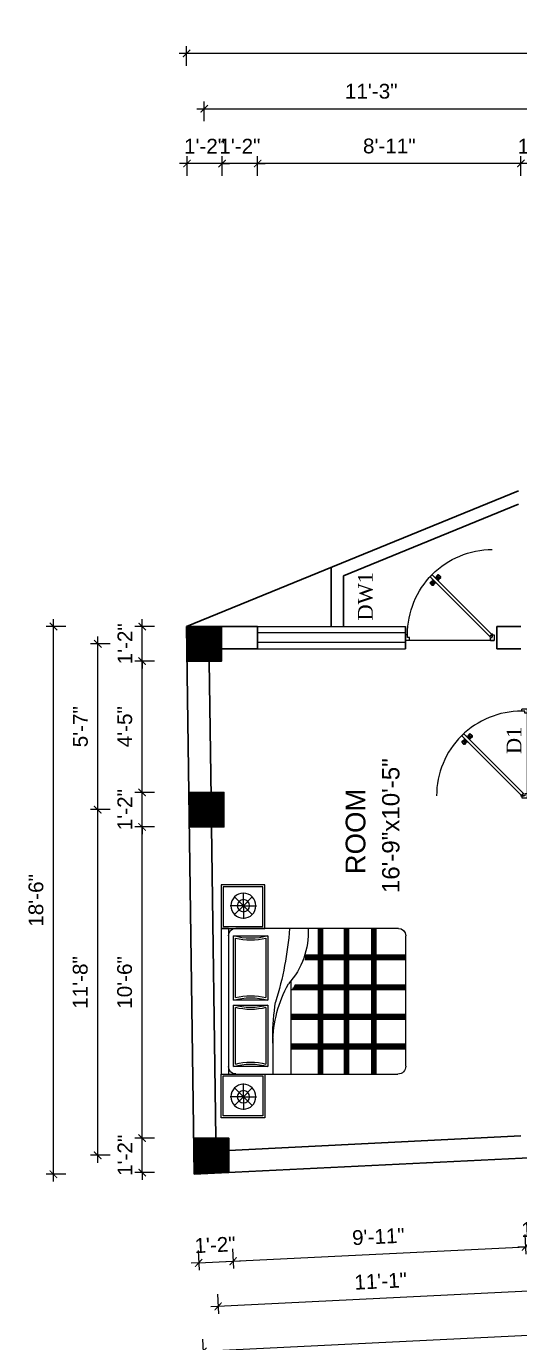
# Model space of a CAD drawing. Header units: inches. Extents: x -4737 to 13205, y 2479 to 13285.
# Drawn here: x -4737 to -4537, y 11183 to 11717 of the extents above; entities that cross this region are included whole.
import ezdxf

# ---------------------------------------------------------------- set-up
doc = ezdxf.new("R2010")
doc.units = ezdxf.units.IN
doc.header["$MEASUREMENT"] = 0
for name, color, linetype, lineweight in [('A-FURN', 9, 'Continuous', 5), ('hatch-.09', 8, 'Continuous', 9), ('Label', 7, 'Continuous', 13), ('ns_DIMS', 1, 'Continuous', 0), ('ns_TEXT', 7, 'Continuous', 13), ('PUERTAS', 7, 'Continuous', 9), ('Text', 7, 'Continuous', 13), ('WALL', 12, 'Continuous', 30), ('wall2', 1, 'Continuous', 15), ('windoow', 4, 'Continuous', 5)]:
    doc.layers.add(name, color=color, linetype=linetype, lineweight=lineweight)
doc.layers.add('furniture', color=253, linetype='Continuous')
doc.styles.add('arial 1000', font='arial.ttf')
doc.styles.add('dim', font='arial.ttf', dxfattribs={"height": 7})
doc.styles.get("Standard").update_dxf_attribs({"font": 'arial.ttf'})
doc.dimstyles.new("1-8'", dxfattribs={"dimtxt": 6, "dimasz": 3, "dimexe": 3, "dimexo": 6, "dimgap": 4, "dimtad": 1, "dimdec": 0, "dimzin": 0, "dimdsep": 46, "dimlunit": 4, "dimtxsty": 'arial 1000', "dimblk": 'ARCHTICK', "dimcen": 8, "dimdle": 3, "dimclrt": 7, "dimazin": 0, "dimtfac": 1, "dimtdec": 0, "dimtix": 1, "dimtmove": 2, "dimatfit": 3, "dimfxl": 5, "dimfxlon": 1, "dimarcsym": 0})

# ---------------------------------------------------------------- blocks, each defined once
blk = doc.blocks.new('3ft')
at = {"layer": 'PUERTAS', "color": 2}
for p, q in [((1.01, 2.52), (25.23, 26.74)), ((26.05, 25.92), (25.23, 26.74)), ((26.05, 25.92), (1.77, 1.64)), ((21.99, 26.11), (21.98, 26.13)), ((25.42, 22.68), (25.43, 22.67)), ((0, 2.4), (0, 0)), ((0.72, 2.4), (0, 2.4)), ((1.6, 0), (0, 0)), ((0.72, 1.52), (0.72, 2.44)), ((0.8, 1.52), (0.72, 1.52)), ((0.8, 1.52), (0.8, 2.41)), ((0.8, 1.2), (0.8, 1.52)), ((1.6, 1.2), (0.8, 1.2)), ((1.57, 1.84), (0.94, 2.47)), ((1.63, 1.89), (0.97, 2.55)), ((1.63, 1.89), (1.57, 1.84)), ((1.77, 1.64), (1.57, 1.84)), ((1.6, 0), (1.6, 1.2)), ((34.4, 0), (34.4, 1.2)), ((34.4, 1.2), (35.2, 1.2)), ((34.4, 0), (36, 0)), ((35.2, 1.2), (35.2, 2.4)), ((35.2, 2.4), (36, 2.4)), ((36, 0), (36, 2.4))]:
    blk.add_line(p, q, dxfattribs=at)
at = {"layer": 'PUERTAS', "color": 1}
for p, q in [((22.58, 26.7), (22.14, 26.26)), ((22.67, 26.73), (22.17, 26.23)), ((22.61, 26.67), (22.58, 26.7)), ((23.45, 25.91), (22.79, 26.73)), ((21.67, 25.73), (22.17, 26.23)), ((22.49, 24.95), (21.67, 25.61)), ((21.7, 25.82), (22.14, 26.26)), ((21.73, 25.79), (21.7, 25.82)), ((22.6, 24.96), (23.02, 25.38)), ((22.61, 24.25), (22.92, 24.72)), ((22.62, 24.13), (22.61, 24.14)), ((22.7, 25.07), (22.71, 25.06)), ((22.82, 25.06), (23.08, 25.32)), ((22.94, 24.95), (22.83, 25.07)), ((22.92, 24.72), (22.92, 24.72)), ((22.93, 24.94), (23.19, 25.21)), ((22.93, 24.84), (22.93, 24.83)), ((23.44, 25.81), (23.02, 25.38)), ((23.34, 25.58), (23.08, 25.32)), ((23.46, 25.47), (23.19, 25.21)), ((23.33, 25.7), (23.34, 25.69)), ((23.45, 25.46), (23.33, 25.57)), ((23.44, 23.31), (23.45, 23.3)), ((23.56, 23.3), (24.03, 23.61)), ((23.57, 25.47), (23.57, 25.47)), ((24.15, 25.79), (23.68, 25.48)), ((23.68, 25.48), (23.68, 25.48)), ((24.03, 23.61), (24.03, 23.62)), ((24.14, 23.62), (24.14, 23.62)), ((24.25, 23.62), (24.51, 23.89)), ((24.27, 25.78), (24.26, 25.79)), ((24.26, 23.29), (24.69, 23.71)), ((24.26, 23.63), (24.37, 23.52)), ((24.26, 23.18), (24.92, 22.37)), ((24.37, 23.52), (24.63, 23.77)), ((24.37, 23.4), (24.37, 23.4)), ((24.78, 24.15), (24.51, 23.89)), ((24.89, 24.03), (24.63, 23.77)), ((25.11, 24.14), (24.69, 23.71)), ((24.77, 24.14), (24.88, 24.03)), ((24.79, 24.38), (24.78, 24.37)), ((24.78, 24.26), (24.78, 24.26)), ((25.1, 24.84), (24.79, 24.38)), ((25, 24.03), (25, 24.03)), ((25.04, 22.36), (25.54, 22.86)), ((25.09, 24.96), (25.1, 24.95)), ((25.1, 22.42), (25.13, 22.39)), ((25.13, 22.39), (25.57, 22.83)), ((25.22, 24.14), (26.03, 23.48)), ((26.04, 23.37), (25.54, 22.86)), ((26.01, 23.27), (25.57, 22.83)), ((25.98, 23.3), (26.01, 23.27))]:
    blk.add_line(p, q, dxfattribs=at)
at = {"layer": 'PUERTAS', "color": 8}
for p, q in [((23.41, 25.77), (22.65, 26.71)), ((23.46, 25.83), (22.72, 26.75)), ((22.57, 24.94), (21.65, 25.68)), ((22.63, 24.99), (21.69, 25.75)), ((22.74, 25.1), (21.84, 25.9)), ((22.13, 26.28), (21.98, 26.13)), ((22.88, 25.24), (22.01, 26.06)), ((22.13, 26.28), (22.27, 26.42)), ((22.29, 26.41), (22.27, 26.42)), ((23.16, 25.52), (22.34, 26.39)), ((23.3, 25.66), (22.5, 26.56)), ((22.69, 24.32), (23.02, 24.83)), ((22.95, 24.96), (22.84, 25.07)), ((22.98, 24.99), (22.86, 25.1)), ((23.03, 25.04), (22.91, 25.15)), ((22.91, 24.53), (23.1, 24.91)), ((23.11, 25.12), (22.99, 25.23)), ((23.13, 24.76), (23.18, 24.99)), ((23.28, 25.3), (23.17, 25.41)), ((23.36, 25.37), (23.25, 25.49)), ((23.31, 24.94), (23.28, 25.08)), ((23.41, 25.43), (23.3, 25.54)), ((23.46, 25.09), (23.32, 25.13)), ((23.44, 25.45), (23.33, 25.56)), ((23.64, 25.27), (23.41, 25.22)), ((23.87, 25.49), (23.49, 25.3)), ((24.08, 25.71), (23.57, 25.38)), ((23.63, 23.38), (24.14, 23.72)), ((23.84, 23.6), (24.22, 23.79)), ((24.07, 23.82), (24.3, 23.88)), ((24.25, 24), (24.39, 23.97)), ((24.25, 23.26), (24.99, 22.34)), ((24.27, 23.64), (24.38, 23.53)), ((24.3, 23.67), (24.41, 23.56)), ((24.3, 23.32), (25.06, 22.38)), ((24.35, 23.72), (24.46, 23.61)), ((24.4, 24.15), (24.43, 24.01)), ((24.41, 23.43), (25.2, 22.53)), ((24.43, 23.8), (24.54, 23.69)), ((24.58, 24.33), (24.52, 24.1)), ((24.55, 23.57), (25.37, 22.7)), ((24.6, 23.97), (24.72, 23.86)), ((24.8, 24.56), (24.61, 24.18)), ((25.02, 24.77), (24.68, 24.26)), ((24.68, 24.05), (24.79, 23.94)), ((24.73, 24.1), (24.85, 23.99)), ((24.76, 24.13), (24.87, 24.02)), ((24.83, 23.85), (25.7, 23.03)), ((24.97, 23.99), (25.87, 23.2)), ((25.08, 24.1), (26.02, 23.34)), ((25.14, 24.15), (26.06, 23.41)), ((25.58, 22.82), (25.43, 22.67)), ((25.58, 22.82), (25.73, 22.97)), ((25.72, 22.98), (25.73, 22.97)), ((0, 0), (36, 0))]:
    blk.add_line(p, q, dxfattribs=at)
at = {"layer": 'PUERTAS', "color": 2}
for radius in [0.155, 0.0752]:
    blk.add_circle((0.82, 2.56), radius, dxfattribs=at)
at = {"layer": 'PUERTAS', "color": 8}
blk.add_arc((0.82, 2.56), 34.38, 359.7285, 90.0333, dxfattribs=at)
at = {"layer": 'PUERTAS', "color": 1}
for centre, start, end in [((22.73, 26.68), 38.9236, 135), ((22.54, 25.01), 231.0764, 315), ((22.67, 24.2), 135, 225), ((22.77, 25.12), 225, 315), ((22.99, 24.89), 135, 219.7428), ((22.87, 24.78), 315, 39.7428), ((23.28, 25.63), 315, 45), ((23.39, 25.86), 315, 38.9236), ((23.51, 23.36), 225, 315), ((23.51, 25.41), 50.2572, 135), ((23.62, 25.53), 230.2572, 315), ((24.09, 23.56), 50.2572, 135), ((24.2, 23.68), 230.2572, 315), ((24.2, 25.73), 45, 135), ((24.32, 23.23), 135, 218.9236), ((24.42, 23.46), 135, 225), ((24.84, 24.31), 135, 219.7428), ((24.72, 24.21), 315, 39.7428), ((24.94, 23.98), 45, 135), ((24.98, 22.42), 218.9236, 315), ((25.04, 24.89), 315, 45), ((25.17, 24.08), 51.0764, 135), ((25.98, 23.42), 315, 51.0764)]:
    blk.add_arc(centre, 0.08, start, end, dxfattribs=at)
blk = doc.blocks.new('*U36')
at = {"color": 3}
blk.add_blockref('3ft', (0, 0), dxfattribs=at)
blk = doc.blocks.new('A$C3AED30AC')
at = {"layer": 'A-FURN', "color": 147, "linetype": 'ByBlock'}
for p, q in [((0, 1532), (0, 1982)), ((0, 1982), (450, 1982)), ((450, 1982), (1950, 1982)), ((450, 1982), (450, 1532)), ((450, 1906), (450, 1982)), ((450, 1906), (1950, 1906)), ((1950, 1982), (1950, 1532)), ((2400, 1982), (1950, 1982)), ((2400, 1532), (2400, 1982)), ((450, 155), (450, 1830)), ((1950, 1830), (1950, 159)), ((450, 1532), (0, 1532)), ((1950, 1532), (2400, 1532)), ((1870, 79), (526, 79))]:
    blk.add_line(p, q, dxfattribs=at)
at = {"layer": 'A-FURN', "color": 8}
for p, q in [((20, 1552), (20, 1962)), ((20, 1962), (430, 1962)), ((430, 1962), (430, 1552)), ((1970, 1962), (1970, 1552)), ((2380, 1962), (1970, 1962)), ((2380, 1552), (2380, 1962)), ((430, 1552), (20, 1552)), ((1970, 1552), (2380, 1552))]:
    blk.add_line(p, q, dxfattribs=at)
at = {"layer": 'A-FURN', "color": 5, "linetype": 'ByBlock'}
for p, q in [((216, 1752), (121, 1847)), ((216, 1752), (216, 1887)), ((216, 1752), (311, 1847)), ((526, 1855), (526, 1500)), ((1189, 1855), (526, 1855)), ((1189, 1500), (1189, 1855)), ((1873, 1855), (1240, 1855)), ((1240, 1855), (1240, 1500)), ((1873, 1500), (1873, 1855)), ((2184, 1752), (2089, 1847)), ((2184, 1752), (2184, 1887)), ((2184, 1752), (2279, 1847)), ((216, 1752), (82, 1752)), ((216, 1752), (121, 1657)), ((216, 1752), (216, 1752)), ((216, 1752), (216, 1752)), ((216, 1752), (216, 1752)), ((216, 1752), (350, 1752)), ((216, 1752), (216, 1618)), ((216, 1752), (311, 1657)), ((2184, 1752), (2049, 1752)), ((2184, 1752), (2089, 1657)), ((2184, 1752), (2318, 1752)), ((2184, 1752), (2184, 1752)), ((2184, 1752), (2184, 1752)), ((2184, 1752), (2184, 1752)), ((2184, 1752), (2279, 1657)), ((2184, 1752), (2184, 1618)), ((526, 1500), (1189, 1500)), ((1240, 1500), (1873, 1500)), ((1574, 1449), (1950, 1449)), ((996, 1264), (1950, 1264))]:
    blk.add_line(p, q, dxfattribs=at)
at = {"layer": 'A-FURN', "color": 9}
for p, q in [((1163, 1835), (552, 1835)), ((1847, 1835), (1266, 1835)), ((552, 1520), (1163, 1520)), ((1266, 1520), (1847, 1520))]:
    blk.add_line(p, q, dxfattribs=at)
at = {"layer": 'A-FURN', "color": 8, "linetype": 'Continuous'}
for p, q in [((1030, 1223), (1030, 79)), ((1042, 1230), (1042, 79)), ((1054, 1237), (1054, 79)), ((1067, 1245), (1067, 79)), ((1079, 1253), (1079, 79)), ((1335, 1264), (1335, 79)), ((1347, 1264), (1347, 79)), ((1359, 1264), (1359, 79)), ((1372, 1264), (1372, 79)), ((1384, 1264), (1384, 79)), ((1640, 1264), (1640, 79)), ((1652, 1264), (1652, 79)), ((1664, 1264), (1664, 79)), ((1677, 1264), (1677, 79)), ((1689, 1264), (1689, 79)), ((722, 1115), (722, 79)), ((734, 1115), (734, 79)), ((746, 1115), (746, 79)), ((759, 1117), (759, 79)), ((771, 1120), (771, 79)), ((450, 983), (1950, 983)), ((450, 971), (1950, 971)), ((450, 959), (1950, 959)), ((450, 950), (1950, 950)), ((450, 938), (1950, 938)), ((450, 713), (1950, 713)), ((450, 701), (1950, 701)), ((450, 689), (1950, 689)), ((450, 680), (1950, 680)), ((450, 668), (1950, 668)), ((450, 431), (1950, 431)), ((450, 419), (1950, 419)), ((450, 407), (1950, 407)), ((450, 398), (1950, 398)), ((450, 386), (1950, 386))]:
    blk.add_line(p, q, dxfattribs=at)
at = {"layer": 'A-FURN', "color": 5, "linetype": 'ByBlock'}
for centre, radius in [((216, 1752), 129), ((216, 1752), 62.8), ((2184, 1752), 129), ((2184, 1752), 62.8)]:
    blk.add_circle(centre, radius, dxfattribs=at)
at = {"layer": 'A-FURN', "color": 147, "linetype": 'ByBlock'}
for centre, radius, start, end in [((526, 1830), 76.2, 90, 180), ((1873, 1830), 76.2, 0, 90), ((526, 155), 76.2, 180, 270), ((1870, 159), 80, 270, 0)]:
    blk.add_arc(centre, radius, start, end, dxfattribs=at)
at = {"layer": 'A-FURN', "color": 5, "linetype": 'ByBlock'}
for centre, radius, start, end in [((-83, 1677), 635, 343.7398, 16.2602), ((1799, 1677), 635, 163.7398, 196.2602), ((630, 1677), 635, 343.7398, 16.2602), ((2483, 1677), 635, 163.7398, 196.2602), ((194, 4689), 3422, 274.2889, 287.25), ((1639, 177), 1271, 90.3564, 119.0389), ((1573, -870), 2319, 89.9801, 99.0312), ((485, 1886), 803, 267.4969, 311.9132)]:
    blk.add_arc(centre, radius, start, end, dxfattribs=at)
at = {"layer": 'A-FURN', "color": 9}
for centre, start, end in [((-83, 1677), 346.0594, 13.9406), ((1799, 1677), 166.0594, 193.9406), ((630, 1677), 346.0594, 13.9406), ((2483, 1677), 166.0594, 193.9406)]:
    blk.add_arc(centre, 655, start, end, dxfattribs=at)
blk = doc.blocks.new('_ArchTick')
at = {"color": 0, "const_width": 0.15}
blk.add_lwpolyline([(-0.5, -0.5), (0.5, 0.5)], dxfattribs=at)
blk = doc.blocks.new('*D1171')
at = {"layer": 'Defpoints', "color": 0, "transparency": 16777216}
for p in [(-4536.36, 11660.91), (-4536.36, 11528.55), (-4522.36, 11528.55)]:
    blk.add_point(p, dxfattribs=at)
at = {"layer": 'ns_DIMS', "color": 0, "lineweight": -2, "transparency": 16777216}
for p, q in [((-4536.36, 11660.91), (-4539.36, 11660.91)), ((-4536.36, 11655.91), (-4536.36, 11663.91)), ((-4522.36, 11660.91), (-4536.36, 11660.91)), ((-4522.36, 11655.91), (-4522.36, 11663.91)), ((-4522.36, 11660.91), (-4519.36, 11660.91))]:
    blk.add_line(p, q, dxfattribs=at)
at = {"layer": 'ns_DIMS', "color": 0, "lineweight": -2, "transparency": 16777216, "xscale": 3, "yscale": 3, "zscale": 3}
blk.add_blockref('_ArchTick', (-4536.36, 11660.91), dxfattribs=at)
at = {"layer": 'ns_DIMS', "color": 0, "lineweight": -2, "transparency": 16777216, "xscale": 3, "yscale": 3, "zscale": 3, "rotation": 180}
blk.add_blockref('_ArchTick', (-4522.36, 11660.91), dxfattribs=at)
at = {"layer": 'ns_DIMS', "color": 7, "transparency": 16777216, "insert": (-4529.36, 11667.93), "char_height": 6, "attachment_point": 5, "style": 'arial 1000'}
blk.add_mtext('1\'-2"', dxfattribs=at)
blk = doc.blocks.new('*D1269')
at = {"layer": 'Defpoints', "color": 0, "transparency": 16777216}
for p in [(-4643.16, 11660.91), (-4536.36, 11528.55), (-4643.16, 11473.1)]:
    blk.add_point(p, dxfattribs=at)
at = {"layer": 'ns_DIMS', "color": 0, "lineweight": -2, "transparency": 16777216}
for p, q in [((-4533.36, 11660.91), (-4646.16, 11660.91)), ((-4643.16, 11655.91), (-4643.16, 11663.91)), ((-4536.36, 11655.91), (-4536.36, 11663.91))]:
    blk.add_line(p, q, dxfattribs=at)
at = {"layer": 'ns_DIMS', "color": 0, "lineweight": -2, "transparency": 16777216, "xscale": 3, "yscale": 3, "zscale": 3, "rotation": 180}
blk.add_blockref('_ArchTick', (-4643.16, 11660.91), dxfattribs=at)
at = {"layer": 'ns_DIMS', "color": 0, "lineweight": -2, "transparency": 16777216, "xscale": 3, "yscale": 3, "zscale": 3}
blk.add_blockref('_ArchTick', (-4536.36, 11660.91), dxfattribs=at)
at = {"layer": 'ns_DIMS', "color": 7, "transparency": 16777216, "insert": (-4589.76, 11667.98), "char_height": 6, "attachment_point": 5, "style": 'arial 1000'}
blk.add_mtext('8\'-11"', dxfattribs=at)
blk = doc.blocks.new('*D1270')
at = {"layer": 'Defpoints', "color": 0, "transparency": 16777216}
for p in [(-4657.59, 11660.91), (-4657.59, 11473.1), (-4643.16, 11473.1)]:
    blk.add_point(p, dxfattribs=at)
at = {"layer": 'ns_DIMS', "color": 0, "lineweight": -2, "transparency": 16777216}
for p, q in [((-4657.59, 11660.91), (-4660.59, 11660.91)), ((-4657.59, 11655.91), (-4657.59, 11663.91)), ((-4643.16, 11660.91), (-4657.59, 11660.91)), ((-4643.16, 11655.91), (-4643.16, 11663.91)), ((-4643.16, 11660.91), (-4640.16, 11660.91))]:
    blk.add_line(p, q, dxfattribs=at)
at = {"layer": 'ns_DIMS', "color": 0, "lineweight": -2, "transparency": 16777216, "xscale": 3, "yscale": 3, "zscale": 3}
blk.add_blockref('_ArchTick', (-4657.59, 11660.91), dxfattribs=at)
at = {"layer": 'ns_DIMS', "color": 0, "lineweight": -2, "transparency": 16777216, "xscale": 3, "yscale": 3, "zscale": 3, "rotation": 180}
blk.add_blockref('_ArchTick', (-4643.16, 11660.91), dxfattribs=at)
at = {"layer": 'ns_DIMS', "color": 7, "transparency": 16777216, "insert": (-4650.38, 11667.93), "char_height": 6, "attachment_point": 5, "style": 'arial 1000'}
blk.add_mtext('1\'-2"', dxfattribs=at)
blk = doc.blocks.new('*D1271')
at = {"layer": 'Defpoints', "color": 0, "transparency": 16777216}
for p in [(-4671.81, 11660.91), (-4671.81, 11473.1), (-4657.59, 11473.1)]:
    blk.add_point(p, dxfattribs=at)
at = {"layer": 'ns_DIMS', "color": 0, "lineweight": -2, "transparency": 16777216}
for p, q in [((-4671.81, 11660.91), (-4674.81, 11660.91)), ((-4671.81, 11655.91), (-4671.81, 11663.91)), ((-4657.59, 11660.91), (-4671.81, 11660.91)), ((-4657.59, 11655.91), (-4657.59, 11663.91)), ((-4657.59, 11660.91), (-4654.59, 11660.91))]:
    blk.add_line(p, q, dxfattribs=at)
at = {"layer": 'ns_DIMS', "color": 0, "lineweight": -2, "transparency": 16777216, "xscale": 3, "yscale": 3, "zscale": 3}
blk.add_blockref('_ArchTick', (-4671.81, 11660.91), dxfattribs=at)
at = {"layer": 'ns_DIMS', "color": 0, "lineweight": -2, "transparency": 16777216, "xscale": 3, "yscale": 3, "zscale": 3, "rotation": 180}
blk.add_blockref('_ArchTick', (-4657.59, 11660.91), dxfattribs=at)
at = {"layer": 'ns_DIMS', "color": 7, "transparency": 16777216, "insert": (-4664.7, 11667.93), "char_height": 6, "attachment_point": 5, "style": 'arial 1000'}
blk.add_mtext('1\'-2"', dxfattribs=at)
blk = doc.blocks.new('*D1272')
at = {"layer": 'Defpoints', "color": 0, "transparency": 16777216}
for p in [(-4529.36, 11683.11), (-4529.36, 11528.55), (-4664.81, 11473.1)]:
    blk.add_point(p, dxfattribs=at)
at = {"layer": 'ns_DIMS', "color": 0, "lineweight": -2, "transparency": 16777216}
for p, q in [((-4667.81, 11683.11), (-4526.36, 11683.11)), ((-4664.81, 11678.11), (-4664.81, 11686.11)), ((-4529.36, 11678.11), (-4529.36, 11686.11))]:
    blk.add_line(p, q, dxfattribs=at)
at = {"layer": 'ns_DIMS', "color": 0, "lineweight": -2, "transparency": 16777216, "xscale": 3, "yscale": 3, "zscale": 3, "rotation": 180}
blk.add_blockref('_ArchTick', (-4664.81, 11683.11), dxfattribs=at)
at = {"layer": 'ns_DIMS', "color": 0, "lineweight": -2, "transparency": 16777216, "xscale": 3, "yscale": 3, "zscale": 3}
blk.add_blockref('_ArchTick', (-4529.36, 11683.11), dxfattribs=at)
at = {"layer": 'ns_DIMS', "color": 7, "transparency": 16777216, "insert": (-4597.09, 11690.18), "char_height": 6, "attachment_point": 5, "style": 'arial 1000'}
blk.add_mtext('11\'-3"', dxfattribs=at)
blk = doc.blocks.new('*D1172')
at = {"layer": 'Defpoints', "color": 0, "transparency": 16777216}
for p in [(-4672.01, 11705.54), (-4263.36, 11581.7), (-4672.01, 11473.1)]:
    blk.add_point(p, dxfattribs=at)
at = {"layer": 'ns_DIMS', "color": 0, "lineweight": -2, "transparency": 16777216}
for p, q in [((-4672.01, 11700.54), (-4672.01, 11708.54)), ((-4263.36, 11700.54), (-4263.36, 11708.54)), ((-4260.36, 11705.54), (-4675.01, 11705.54))]:
    blk.add_line(p, q, dxfattribs=at)
at = {"layer": 'ns_DIMS', "color": 0, "lineweight": -2, "transparency": 16777216, "xscale": 3, "yscale": 3, "zscale": 3, "rotation": 180}
blk.add_blockref('_ArchTick', (-4672.01, 11705.54), dxfattribs=at)
at = {"layer": 'ns_DIMS', "color": 0, "lineweight": -2, "transparency": 16777216, "xscale": 3, "yscale": 3, "zscale": 3}
blk.add_blockref('_ArchTick', (-4263.36, 11705.54), dxfattribs=at)
at = {"layer": 'ns_DIMS', "color": 7, "transparency": 16777216, "insert": (-4467.69, 11712.6), "char_height": 6, "attachment_point": 5, "style": 'arial 1000'}
blk.add_mtext('34\'-1"', dxfattribs=at)
blk = doc.blocks.new('*D1173')
at = {"layer": 'Defpoints', "color": 0, "transparency": 16777216}
for p in [(-4690.01, 11265.65), (-4668.87, 11265.65), (-4668.87, 11251.65)]:
    blk.add_point(p, dxfattribs=at)
at = {"layer": 'ns_DIMS', "color": 0, "lineweight": -2, "transparency": 16777216}
for p, q in [((-4685.01, 11265.65), (-4693.01, 11265.65)), ((-4690.01, 11265.65), (-4690.01, 11268.65)), ((-4690.01, 11251.65), (-4690.01, 11265.65)), ((-4685.01, 11251.65), (-4693.01, 11251.65)), ((-4690.01, 11251.65), (-4690.01, 11248.65))]:
    blk.add_line(p, q, dxfattribs=at)
at = {"layer": 'ns_DIMS', "color": 0, "lineweight": -2, "transparency": 16777216, "xscale": 3, "yscale": 3, "zscale": 3}
for p, rotation in [((-4690.01, 11265.65), 270), ((-4690.01, 11251.65), 90)]:
    blk.add_blockref('_ArchTick', p, dxfattribs=dict(at, rotation=rotation))
at = {"layer": 'ns_DIMS', "color": 7, "transparency": 16777216, "insert": (-4697.02, 11258.65), "char_height": 6, "attachment_point": 5, "rotation": 90, "style": 'arial 1000'}
blk.add_mtext('1\'-2"', dxfattribs=at)
blk = doc.blocks.new('*D1174')
at = {"layer": 'Defpoints', "color": 0, "transparency": 16777216}
for p in [(-4708.04, 11398.84), (-4670.86, 11398.84), (-4668.87, 11258.65)]:
    blk.add_point(p, dxfattribs=at)
at = {"layer": 'ns_DIMS', "color": 0, "lineweight": -2, "transparency": 16777216}
for p, q in [((-4703.04, 11398.84), (-4711.04, 11398.84)), ((-4708.04, 11255.65), (-4708.04, 11401.84)), ((-4703.04, 11258.65), (-4711.04, 11258.65))]:
    blk.add_line(p, q, dxfattribs=at)
at = {"layer": 'ns_DIMS', "color": 0, "lineweight": -2, "transparency": 16777216, "xscale": 3, "yscale": 3, "zscale": 3}
for p, rotation in [((-4708.04, 11398.84), 90), ((-4708.04, 11258.65), 270)]:
    blk.add_blockref('_ArchTick', p, dxfattribs=dict(at, rotation=rotation))
at = {"layer": 'ns_DIMS', "color": 7, "transparency": 16777216, "insert": (-4715.11, 11328.74), "char_height": 6, "attachment_point": 5, "rotation": 90, "style": 'arial 1000'}
blk.add_mtext('11\'-8"', dxfattribs=at)
blk = doc.blocks.new('*D1175')
at = {"layer": 'Defpoints', "color": 0, "transparency": 16777216}
for p in [(-4726.01, 11473.1), (-4672.01, 11473.1), (-4668.87, 11250.96)]:
    blk.add_point(p, dxfattribs=at)
at = {"layer": 'ns_DIMS', "color": 0, "lineweight": -2, "transparency": 16777216}
for p, q in [((-4726.01, 11247.96), (-4726.01, 11476.1)), ((-4721.01, 11473.1), (-4729.01, 11473.1)), ((-4721.01, 11250.96), (-4729.01, 11250.96))]:
    blk.add_line(p, q, dxfattribs=at)
at = {"layer": 'ns_DIMS', "color": 0, "lineweight": -2, "transparency": 16777216, "xscale": 3, "yscale": 3, "zscale": 3}
for p, rotation in [((-4726.01, 11473.1), 90), ((-4726.01, 11250.96), 270)]:
    blk.add_blockref('_ArchTick', p, dxfattribs=dict(at, rotation=rotation))
at = {"layer": 'ns_DIMS', "color": 7, "transparency": 16777216, "insert": (-4733.08, 11362.03), "char_height": 6, "attachment_point": 5, "rotation": 90, "style": 'arial 1000'}
blk.add_mtext('18\'-6"', dxfattribs=at)
blk = doc.blocks.new('*D1176')
at = {"layer": 'Defpoints', "color": 0, "transparency": 16777216}
for p in [(-4690.04, 11391.84), (-4670.86, 11391.84), (-4668.87, 11265.65)]:
    blk.add_point(p, dxfattribs=at)
at = {"layer": 'ns_DIMS', "color": 0, "lineweight": -2, "transparency": 16777216}
for p, q in [((-4690.04, 11262.65), (-4690.04, 11394.84)), ((-4685.04, 11391.84), (-4693.04, 11391.84)), ((-4685.04, 11265.65), (-4693.04, 11265.65))]:
    blk.add_line(p, q, dxfattribs=at)
at = {"layer": 'ns_DIMS', "color": 0, "lineweight": -2, "transparency": 16777216, "xscale": 3, "yscale": 3, "zscale": 3}
for p, rotation in [((-4690.04, 11391.84), 90), ((-4690.04, 11265.65), 270)]:
    blk.add_blockref('_ArchTick', p, dxfattribs=dict(at, rotation=rotation))
at = {"layer": 'ns_DIMS', "color": 7, "transparency": 16777216, "insert": (-4697.11, 11328.74), "char_height": 6, "attachment_point": 5, "rotation": 90, "style": 'arial 1000'}
blk.add_mtext('10\'-6"', dxfattribs=at)
blk = doc.blocks.new('*D1177')
at = {"layer": 'Defpoints', "color": 0, "transparency": 16777216}
for p in [(-4690.04, 11405.84), (-4670.86, 11405.84), (-4670.86, 11391.84)]:
    blk.add_point(p, dxfattribs=at)
at = {"layer": 'ns_DIMS', "color": 0, "lineweight": -2, "transparency": 16777216}
for p, q in [((-4685.04, 11405.84), (-4693.04, 11405.84)), ((-4690.04, 11405.84), (-4690.04, 11408.84)), ((-4690.04, 11391.84), (-4690.04, 11405.84)), ((-4685.04, 11391.84), (-4693.04, 11391.84)), ((-4690.04, 11391.84), (-4690.04, 11388.84))]:
    blk.add_line(p, q, dxfattribs=at)
at = {"layer": 'ns_DIMS', "color": 0, "lineweight": -2, "transparency": 16777216, "xscale": 3, "yscale": 3, "zscale": 3}
for p, rotation in [((-4690.04, 11405.84), 270), ((-4690.04, 11391.84), 90)]:
    blk.add_blockref('_ArchTick', p, dxfattribs=dict(at, rotation=rotation))
at = {"layer": 'ns_DIMS', "color": 7, "transparency": 16777216, "insert": (-4697.06, 11398.84), "char_height": 6, "attachment_point": 5, "rotation": 90, "style": 'arial 1000'}
blk.add_mtext('1\'-2"', dxfattribs=at)
blk = doc.blocks.new('*D1178')
at = {"layer": 'Defpoints', "color": 0, "transparency": 16777216}
for p in [(-4690.01, 11459.1), (-4672.01, 11459.1), (-4670.86, 11405.84)]:
    blk.add_point(p, dxfattribs=at)
at = {"layer": 'ns_DIMS', "color": 0, "lineweight": -2, "transparency": 16777216}
for p, q in [((-4685.01, 11459.1), (-4693.01, 11459.1)), ((-4690.01, 11402.84), (-4690.01, 11462.1)), ((-4685.01, 11405.84), (-4693.01, 11405.84))]:
    blk.add_line(p, q, dxfattribs=at)
at = {"layer": 'ns_DIMS', "color": 0, "lineweight": -2, "transparency": 16777216, "xscale": 3, "yscale": 3, "zscale": 3}
for p, rotation in [((-4690.01, 11459.1), 90), ((-4690.01, 11405.84), 270)]:
    blk.add_blockref('_ArchTick', p, dxfattribs=dict(at, rotation=rotation))
at = {"layer": 'ns_DIMS', "color": 7, "transparency": 16777216, "insert": (-4697.06, 11432.47), "char_height": 6, "attachment_point": 5, "rotation": 90, "style": 'arial 1000'}
blk.add_mtext('4\'-5"', dxfattribs=at)
blk = doc.blocks.new('*D1179')
at = {"layer": 'Defpoints', "color": 0, "transparency": 16777216}
for p in [(-4690.01, 11473.1), (-4672.01, 11473.1), (-4671.81, 11459.1)]:
    blk.add_point(p, dxfattribs=at)
at = {"layer": 'ns_DIMS', "color": 0, "lineweight": -2, "transparency": 16777216}
for p, q in [((-4690.01, 11473.1), (-4690.01, 11476.1)), ((-4685.01, 11473.1), (-4693.01, 11473.1)), ((-4690.01, 11459.1), (-4690.01, 11473.1)), ((-4685.01, 11459.1), (-4693.01, 11459.1)), ((-4690.01, 11459.1), (-4690.01, 11456.1))]:
    blk.add_line(p, q, dxfattribs=at)
at = {"layer": 'ns_DIMS', "color": 0, "lineweight": -2, "transparency": 16777216, "xscale": 3, "yscale": 3, "zscale": 3}
for p, rotation in [((-4690.01, 11473.1), 270), ((-4690.01, 11459.1), 90)]:
    blk.add_blockref('_ArchTick', p, dxfattribs=dict(at, rotation=rotation))
at = {"layer": 'ns_DIMS', "color": 7, "transparency": 16777216, "insert": (-4697.02, 11466.1), "char_height": 6, "attachment_point": 5, "rotation": 90, "style": 'arial 1000'}
blk.add_mtext('1\'-2"', dxfattribs=at)
blk = doc.blocks.new('*D1180')
at = {"layer": 'Defpoints', "color": 0, "transparency": 16777216}
for p in [(-4708.01, 11466.1), (-4672.01, 11466.1), (-4670.86, 11398.84)]:
    blk.add_point(p, dxfattribs=at)
at = {"layer": 'ns_DIMS', "color": 0, "lineweight": -2, "transparency": 16777216}
for p, q in [((-4708.01, 11395.84), (-4708.01, 11469.1)), ((-4703.01, 11466.1), (-4711.01, 11466.1)), ((-4703.01, 11398.84), (-4711.01, 11398.84))]:
    blk.add_line(p, q, dxfattribs=at)
at = {"layer": 'ns_DIMS', "color": 0, "lineweight": -2, "transparency": 16777216, "xscale": 3, "yscale": 3, "zscale": 3}
for p, rotation in [((-4708.01, 11466.1), 90), ((-4708.01, 11398.84), 270)]:
    blk.add_blockref('_ArchTick', p, dxfattribs=dict(at, rotation=rotation))
at = {"layer": 'ns_DIMS', "color": 7, "transparency": 16777216, "insert": (-4715.06, 11432.47), "char_height": 6, "attachment_point": 5, "rotation": 90, "style": 'arial 1000'}
blk.add_mtext('5\'-7"', dxfattribs=at)
blk = doc.blocks.new('*D1209')
at = {"layer": 'Defpoints', "color": 0, "transparency": 16777216}
for p in [(-4668.87, 11250.96), (-4654.87, 11251.65), (-4653.1, 11215.69)]:
    blk.add_point(p, dxfattribs=at)
at = {"layer": 'ns_DIMS', "color": 0, "lineweight": -2, "transparency": 16777216}
for p, q in [((-4667.35, 11219.99), (-4666.95, 11212)), ((-4653.35, 11220.68), (-4652.95, 11212.69)), ((-4667.1, 11215), (-4670.1, 11214.85)), ((-4667.1, 11215), (-4653.1, 11215.69)), ((-4653.1, 11215.69), (-4650.1, 11215.84))]:
    blk.add_line(p, q, dxfattribs=at)
at = {"layer": 'ns_DIMS', "color": 0, "lineweight": -2, "transparency": 16777216, "xscale": 3, "yscale": 3, "zscale": 3}
for p, rotation in [((-4653.1, 11215.69), 182.820296018638), ((-4667.1, 11215), 2.820296018638011)]:
    blk.add_blockref('_ArchTick', p, dxfattribs=dict(at, rotation=rotation))
at = {"layer": 'ns_DIMS', "color": 7, "transparency": 16777216, "insert": (-4660.45, 11222.35), "char_height": 6, "attachment_point": 5, "rotation": 2.8203, "style": 'arial 1000'}
blk.add_mtext('1\'-2"', dxfattribs=at)
blk = doc.blocks.new('*D1210')
at = {"layer": 'Defpoints', "color": 0, "transparency": 16777216}
for p in [(-4536.36, 11258.17), (-4654.87, 11251.65), (-4534.56, 11221.53)]:
    blk.add_point(p, dxfattribs=at)
at = {"layer": 'ns_DIMS', "color": 0, "lineweight": -2, "transparency": 16777216}
for p, q in [((-4534.8, 11226.52), (-4534.41, 11218.53)), ((-4656.1, 11215.54), (-4531.56, 11221.68)), ((-4653.35, 11220.68), (-4652.95, 11212.69))]:
    blk.add_line(p, q, dxfattribs=at)
at = {"layer": 'ns_DIMS', "color": 0, "lineweight": -2, "transparency": 16777216, "xscale": 3, "yscale": 3, "zscale": 3}
for p, rotation in [((-4534.56, 11221.53), 2.820296018542306), ((-4653.1, 11215.69), 182.8202960185423)]:
    blk.add_blockref('_ArchTick', p, dxfattribs=dict(at, rotation=rotation))
at = {"layer": 'ns_DIMS', "color": 7, "transparency": 16777216, "insert": (-4594.18, 11225.67), "char_height": 6, "attachment_point": 5, "rotation": 2.8203, "style": 'arial 1000'}
blk.add_mtext('9\'-11"', dxfattribs=at)
blk = doc.blocks.new('*D1211')
at = {"layer": 'Defpoints', "color": 0, "transparency": 16777216}
for p in [(-4536.36, 11258.17), (-4522.36, 11258.17), (-4520.59, 11222.22)]:
    blk.add_point(p, dxfattribs=at)
at = {"layer": 'ns_DIMS', "color": 0, "lineweight": -2, "transparency": 16777216}
for p, q in [((-4534.8, 11226.52), (-4534.41, 11218.53)), ((-4520.84, 11227.21), (-4520.45, 11219.22)), ((-4520.59, 11222.22), (-4517.6, 11222.37)), ((-4534.56, 11221.53), (-4537.56, 11221.38)), ((-4534.56, 11221.53), (-4520.59, 11222.22))]:
    blk.add_line(p, q, dxfattribs=at)
at = {"layer": 'ns_DIMS', "color": 0, "lineweight": -2, "transparency": 16777216, "xscale": 3, "yscale": 3, "zscale": 3}
for p, rotation in [((-4534.56, 11221.53), 2.820296018542328), ((-4520.59, 11222.22), 182.8202960185423)]:
    blk.add_blockref('_ArchTick', p, dxfattribs=dict(at, rotation=rotation))
at = {"layer": 'ns_DIMS', "color": 7, "transparency": 16777216, "insert": (-4527.92, 11228.88), "char_height": 6, "attachment_point": 5, "rotation": 2.8203, "style": 'arial 1000'}
blk.add_mtext('1\'-2"', dxfattribs=at)
blk = doc.blocks.new('*D1218')
at = {"layer": 'Defpoints', "color": 0, "transparency": 16777216}
for p in [(-4263.36, 11270.93), (-4668.87, 11250.96), (-4665.33, 11179.04)]:
    blk.add_point(p, dxfattribs=at)
at = {"layer": 'ns_DIMS', "color": 0, "lineweight": -2, "transparency": 16777216}
for p, q in [((-4260.07, 11204.01), (-4259.67, 11196.02)), ((-4256.83, 11199.17), (-4668.33, 11178.9)), ((-4665.58, 11184.04), (-4665.18, 11176.05))]:
    blk.add_line(p, q, dxfattribs=at)
at = {"layer": 'ns_DIMS', "color": 0, "lineweight": -2, "transparency": 16777216, "xscale": 3, "yscale": 3, "zscale": 3}
for p, rotation in [((-4259.82, 11199.02), 2.820296018637851), ((-4665.33, 11179.04), 182.8202960186379)]:
    blk.add_blockref('_ArchTick', p, dxfattribs=dict(at, rotation=rotation))
at = {"layer": 'ns_DIMS', "color": 7, "transparency": 16777216, "insert": (-4462.92, 11196.09), "char_height": 6, "attachment_point": 5, "rotation": 2.8203, "style": 'arial 1000'}
blk.add_mtext('33\'-10"', dxfattribs=at)
blk = doc.blocks.new('*D1220')
at = {"layer": 'Defpoints', "color": 0, "transparency": 16777216}
for p in [(-4529.36, 11258.17), (-4661.87, 11251.65), (-4659.2, 11197.37)]:
    blk.add_point(p, dxfattribs=at)
at = {"layer": 'ns_DIMS', "color": 0, "lineweight": -2, "transparency": 16777216}
for p, q in [((-4526.94, 11208.89), (-4526.54, 11200.9)), ((-4523.69, 11204.04), (-4662.19, 11197.22)), ((-4659.44, 11202.36), (-4659.05, 11194.37))]:
    blk.add_line(p, q, dxfattribs=at)
at = {"layer": 'ns_DIMS', "color": 0, "lineweight": -2, "transparency": 16777216, "xscale": 3, "yscale": 3, "zscale": 3}
for p, rotation in [((-4526.69, 11203.9), 2.820296018542328), ((-4659.2, 11197.37), 182.8202960185423)]:
    blk.add_blockref('_ArchTick', p, dxfattribs=dict(at, rotation=rotation))
at = {"layer": 'ns_DIMS', "color": 7, "transparency": 16777216, "insert": (-4593.29, 11207.64), "char_height": 6, "attachment_point": 5, "rotation": 2.8203, "style": 'arial 1000'}
blk.add_mtext('11\'-1"', dxfattribs=at)

msp = doc.modelspace()

# ---------------------------------------------------------------- hatches: boundary and pattern name
at = {"layer": 'hatch-.09'}
h = msp.add_hatch(dxfattribs=at)
h.set_pattern_fill('ANSI31', color=256, angle=90)
h.set_pattern_definition([(135, (-4381.67569, -3973.28906), (-0.0883883476, -0.0883883476), [])])
h.paths.add_polyline_path([(-4671.81, 11473.1), (-4671.81, 11459.1), (-4657.81, 11459.1), (-4657.81, 11473.1)])
h = msp.add_hatch(dxfattribs=at)
h.set_pattern_fill('ANSI31', color=256, angle=90)
h.set_pattern_definition([(135, (-4380.72496, -4040.54795), (-0.0883883476, -0.0883883476), [])])
h.paths.add_polyline_path([(-4670.86, 11405.84), (-4670.86, 11391.84), (-4656.86, 11391.84), (-4656.86, 11405.84)])
h = msp.add_hatch(dxfattribs=at)
h.set_pattern_fill('ANSI31', color=256, angle=90)
h.set_pattern_definition([(135, (-4378.73353, -4180.74216), (-0.0883883476, -0.0883883476), [])])
h.paths.add_polyline_path([(-4668.87, 11265.65), (-4668.87, 11251.65), (-4654.87, 11251.65), (-4654.87, 11265.65)])

# ---------------------------------------------------------------- linework, layer by layer
at = {"layer": 'WALL'}
for p, q in [((-4672.01, 11473.1), (-4537.36, 11528.15)), ((-4608.31, 11493.74), (-4537.36, 11522.74)), ((-4613.31, 11497.1), (-4613.31, 11473.1)), ((-4608.31, 11493.74), (-4608.31, 11473.1)), ((-4672.01, 11473.1), (-4668.87, 11250.96)), ((-4672.01, 11473.1), (-4643.16, 11473.1)), ((-4643.16, 11464.1), (-4643.16, 11473.1)), ((-4583.16, 11464.1), (-4583.16, 11473.1)), ((-4546.16, 11473.1), (-4536.36, 11473.1)), ((-4546.16, 11464.1), (-4546.16, 11473.1)), ((-4658.01, 11464.1), (-4643.16, 11464.1)), ((-4546.16, 11464.1), (-4536.36, 11464.1)), ((-4662.82, 11459.1), (-4662.03, 11403.59)), ((-4661.86, 11391.84), (-4660.08, 11265.65)), ((-4536.36, 11266.5), (-4654.87, 11260.66)), ((-4392.36, 11264.58), (-4668.87, 11250.96))]:
    msp.add_line(p, q, dxfattribs=at)
for points in [[(-4671.81, 11459.1), (-4671.81, 11473.1), (-4657.81, 11473.1), (-4657.81, 11459.1)], [(-4670.86, 11391.84), (-4670.86, 11405.84), (-4656.86, 11405.84), (-4656.86, 11391.84)], [(-4668.87, 11251.65), (-4668.87, 11265.65), (-4654.87, 11265.65), (-4654.87, 11251.65)]]:
    msp.add_lwpolyline(points, close=True, dxfattribs=at)
at = {"layer": 'wall2'}
for p, q in [((-4643.16, 11473.1), (-4583.16, 11473.1)), ((-4643.16, 11464.1), (-4583.16, 11464.1))]:
    msp.add_line(p, q, dxfattribs=at)
at = {"layer": 'windoow'}
for p, q in [((-4583.16, 11470.6), (-4643.16, 11470.6)), ((-4583.16, 11466.6), (-4643.16, 11466.6))]:
    msp.add_line(p, q, dxfattribs=at)

# ---------------------------------------------------------------- block references
at = {"layer": 'furniture', "xscale": -0.03937007859349251, "yscale": 0.03937007859349251, "zscale": 0.03937007859349251, "rotation": 90}
msp.add_blockref('A$C3AED30AC', (-4579.97, 11368.39), dxfattribs=at)
at = {"layer": 'WALL', "xscale": -1}
msp.add_blockref('*U36', (-4547.16, 11467.4), dxfattribs=at)
at = {"layer": 'WALL', "rotation": 89.99999999999999}
msp.add_blockref('*U36', (-4533.64, 11403.59), dxfattribs=at)

# ---------------------------------------------------------------- texts
at = {"layer": 'Label', "color": 5, "linetype": 'ByBlock', "insert": (-4607.46, 11389.99), "char_height": 8, "width": 88.4068, "attachment_point": 2, "rotation": 90, "style": 'dim'}
msp.add_mtext('ROOM', dxfattribs=at)
at = {"layer": 'ns_TEXT', "char_height": 6, "attachment_point": 1, "rotation": 90}
for s, insert in [('\\pi1.89167;{\\fTimes New Roman|b0|i0|c0|p18;DW1}', (-4602.46, 11473.67)), ('\\pi6.07264;{\\fTimes New Roman|b0|i0|c0|p18;D1}', (-4542.16, 11415.33))]:
    msp.add_mtext_dynamic_manual_height_columns(s, width=21.7401, gutter_width=72, heights=[4.46], dxfattribs=dict(at, insert=insert))
at = {"layer": 'Text', "insert": (-4592.66, 11392.33), "char_height": 7, "width": 440.957, "attachment_point": 2, "rotation": 90}
msp.add_mtext('16\'-9"x10\'-5"', dxfattribs=at)

# ---------------------------------------------------------------- dimensions: what is measured, and where the dimension line sits
at = {"layer": 'ns_DIMS'}
for base, p1, p2, angle, picture, middle in [((-4672.01, 11705.54), (-4263.36, 11581.7), (-4672.01, 11473.1), 180, '*D1172', (-4467.69, 11712.6)), ((-4529.36, 11683.11), (-4664.81, 11473.1), (-4529.36, 11528.55), 180, '*D1272', (-4597.09, 11690.18)), ((-4671.81, 11660.91), (-4657.59, 11473.1), (-4671.81, 11473.1), 180, '*D1271', (-4664.7, 11667.93)), ((-4657.59, 11660.91), (-4643.16, 11473.1), (-4657.59, 11473.1), 180, '*D1270', (-4650.38, 11667.93)), ((-4643.16, 11660.91), (-4536.36, 11528.55), (-4643.16, 11473.1), 180, '*D1269', (-4589.76, 11667.98)), ((-4536.36, 11660.91), (-4522.36, 11528.55), (-4536.36, 11528.55), 180, '*D1171', (-4529.36, 11667.93)), ((-4726.01, 11473.1), (-4668.87, 11250.96), (-4672.01, 11473.1), 90, '*D1175', (-4733.08, 11362.03)), ((-4690.01, 11473.1), (-4671.81, 11459.1), (-4672.01, 11473.1), 90, '*D1179', (-4697.02, 11466.1)), ((-4708.01, 11466.1), (-4670.86, 11398.84), (-4672.01, 11466.1), 90, '*D1180', (-4715.06, 11432.47)), ((-4690.01, 11459.1), (-4670.86, 11405.84), (-4672.01, 11459.1), 90, '*D1178', (-4697.06, 11432.47)), ((-4690.04, 11405.84), (-4670.86, 11391.84), (-4670.86, 11405.84), 90, '*D1177', (-4697.06, 11398.84)), ((-4708.04, 11398.84), (-4668.87, 11258.65), (-4670.86, 11398.84), 90, '*D1174', (-4715.11, 11328.74)), ((-4690.04, 11391.84), (-4668.87, 11265.65), (-4670.86, 11391.84), 90, '*D1176', (-4697.11, 11328.74)), ((-4690.01, 11265.65), (-4668.87, 11251.65), (-4668.87, 11265.65), 90, '*D1173', (-4697.02, 11258.65)), ((-4659.2, 11197.37), (-4529.36, 11258.17), (-4661.87, 11251.65), 2.8203, '*D1220', (-4593.29, 11207.64)), ((-4534.56, 11221.53), (-4654.87, 11251.65), (-4536.36, 11258.17), 182.8203, '*D1210', (-4594.18, 11225.67)), ((-4520.59, 11222.22), (-4536.36, 11258.17), (-4522.36, 11258.17), 182.8203, '*D1211', (-4527.92, 11228.88))]:
    dim = msp.add_linear_dim(base=base, p1=p1, p2=p2, angle=angle, dimstyle="1-8'", dxfattribs=at)
    dim.commit()
    dim.dimension.update_dxf_attribs({"geometry": picture, "text_midpoint": middle})
for p1, p2, distance, picture, middle in [((-4263.36, 11270.93), (-4668.87, 11250.96), 72, '*D1218', (-4462.92, 11196.09)), ((-4668.87, 11250.96), (-4654.87, 11251.65), -36, '*D1209', (-4660.45, 11222.35))]:
    dim = msp.add_aligned_dim(p1=p1, p2=p2, distance=distance, dimstyle="1-8'", dxfattribs=at)
    dim.commit()
    dim.dimension.update_dxf_attribs({"geometry": picture, "text_midpoint": middle})

doc.saveas('drawing.dxf')
